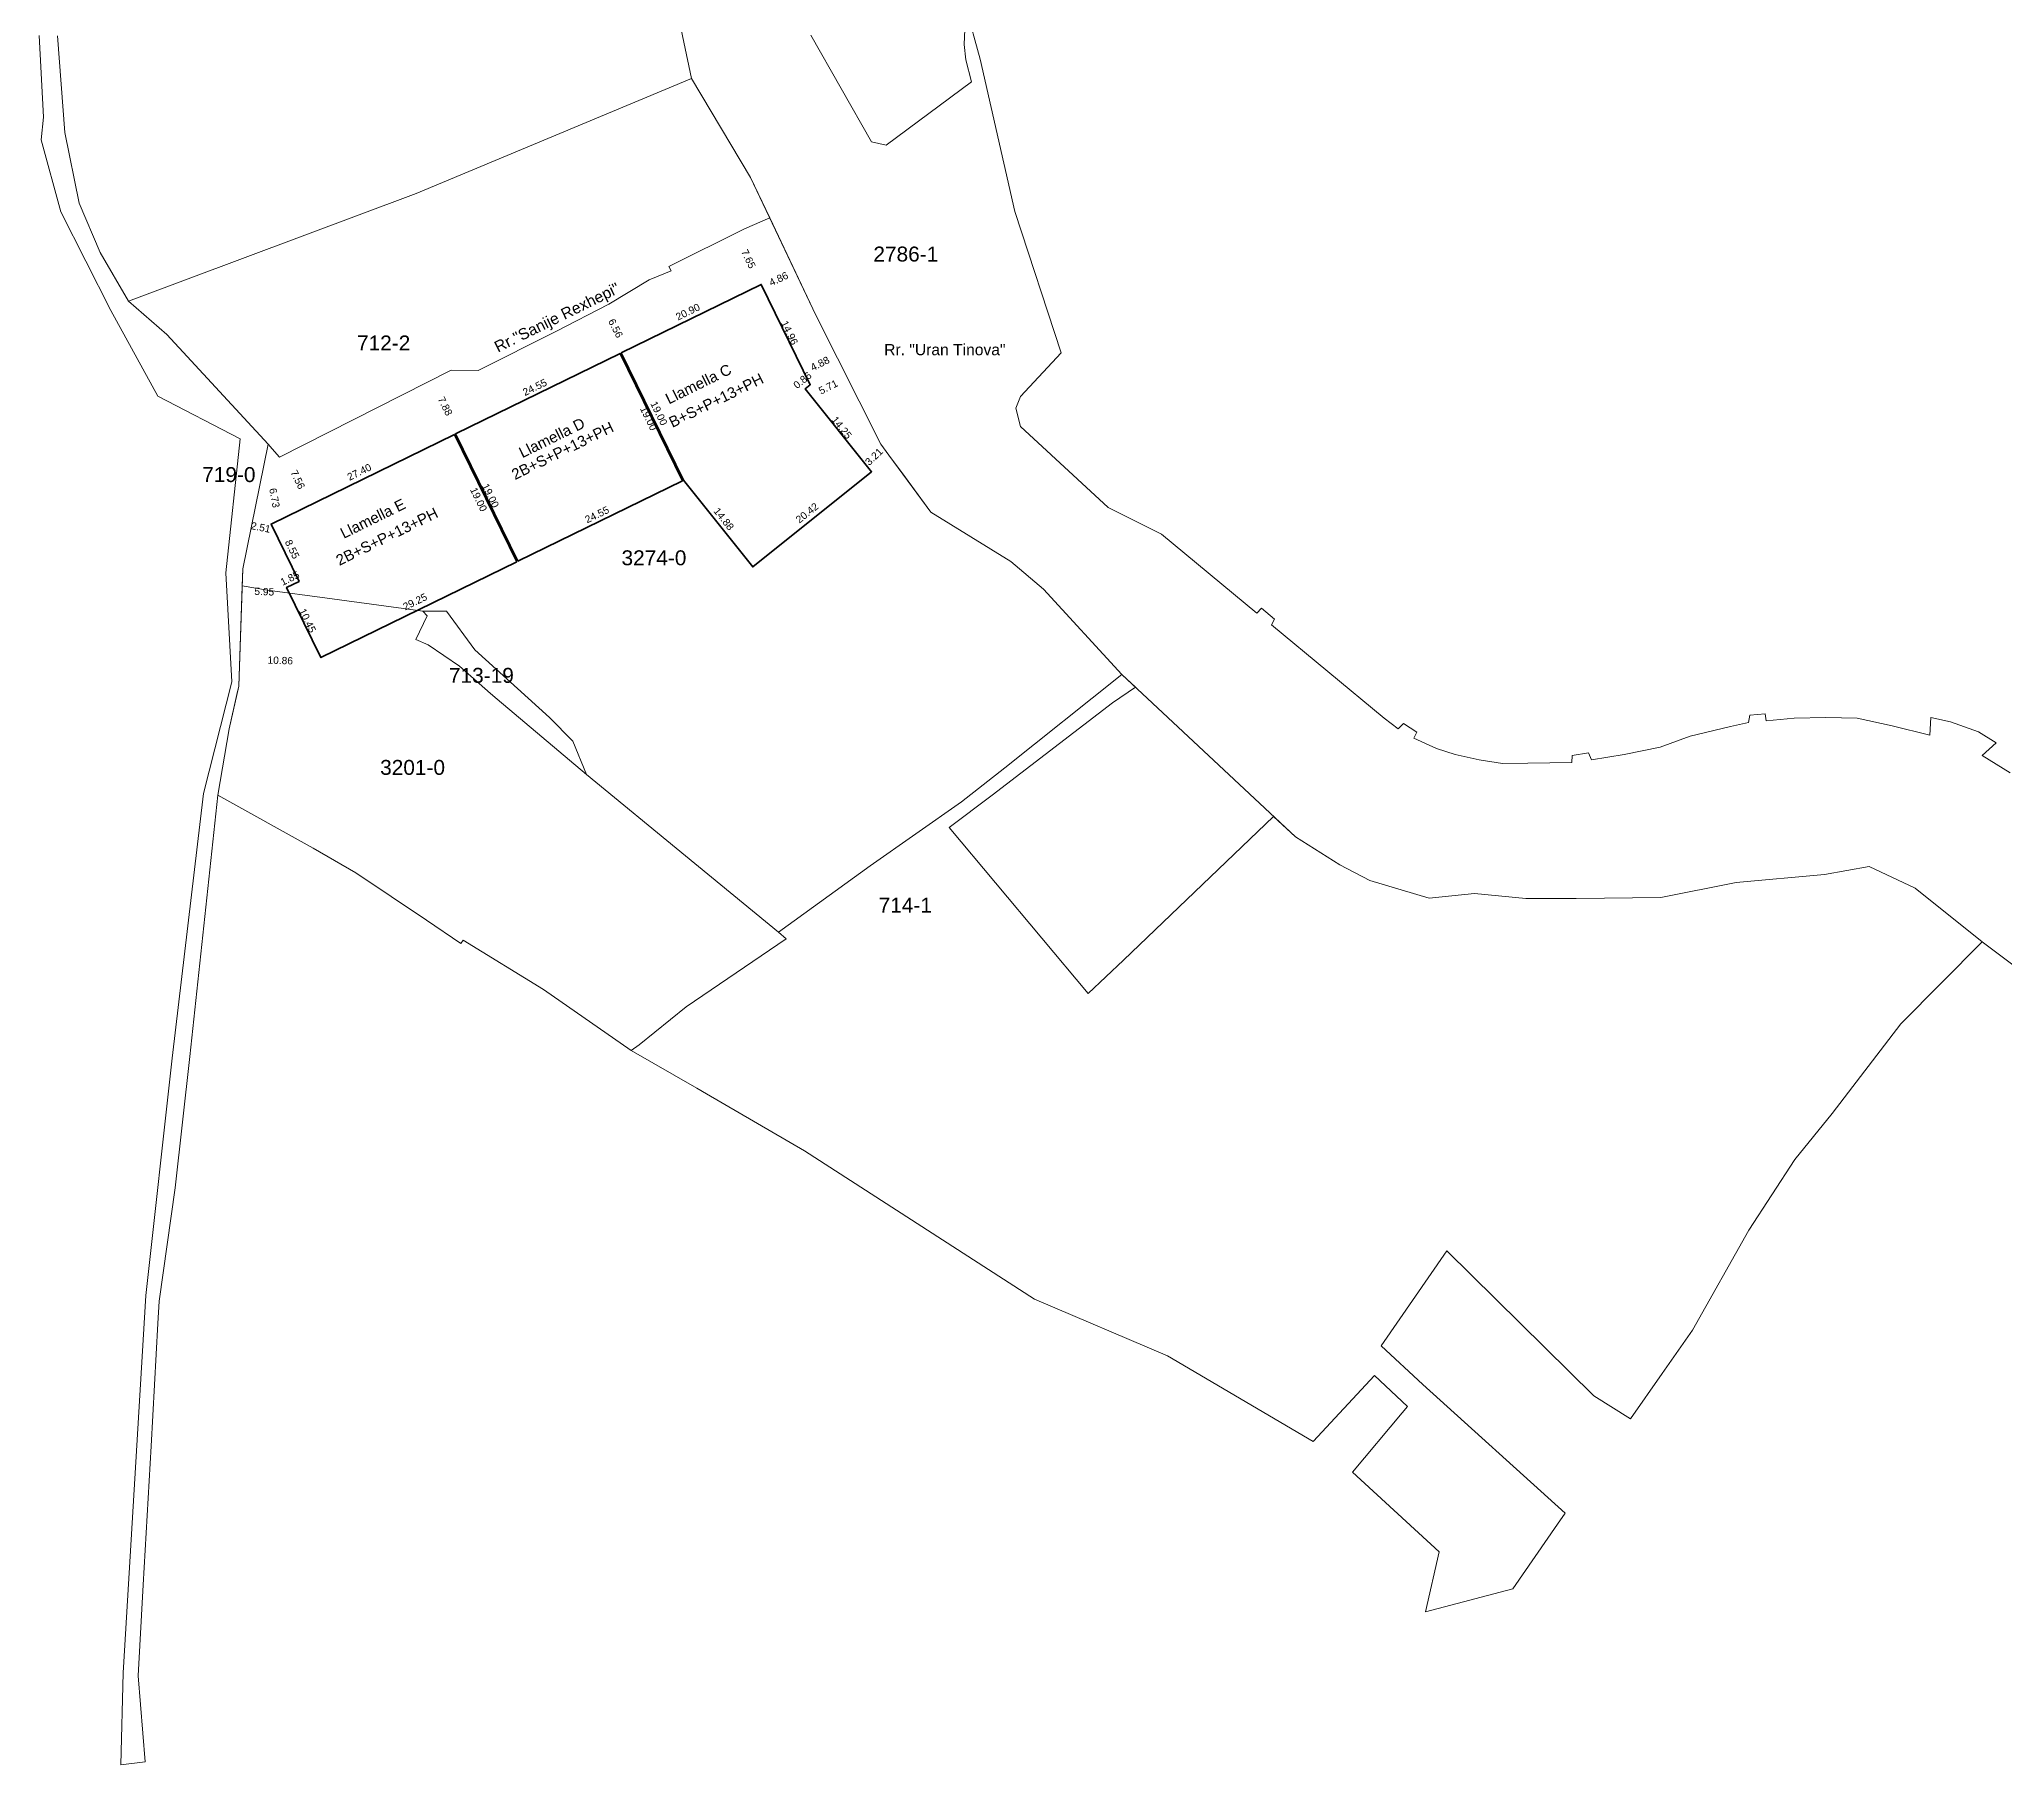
# Model space of a CAD drawing. Header units: metres. Extents: x 7511834 to 7512702, y 4691584 to 4692636.
# Drawn here: x 7511838.9 to 7512102.4, y 4692210.8 to 4692442.1 of the extents above; entities that cross this region are included whole.
import ezdxf

# ---------------------------------------------------------------- set-up
doc = ezdxf.new("R2010")
doc.units = ezdxf.units.M
doc.header["$PDMODE"] = 32
doc.header["$PDSIZE"] = 0.5
for name, color, linetype, lineweight in [('A - Perdhesa Polyine_Pen_No__6', 1, 'Continuous', 0), ('Dimensione', 7, 'Continuous', 9), ('Dimensionet', 1, 'Continuous', 0), ('emrat e rrugeve', 7, 'Continuous', 0), ('etazha', 7, 'Continuous', 0), ('nr Parcela Fqinje', 251, 'Continuous', 0), ('Nr Parceles Baze', 7, 'Continuous', 0), ('Parcela Baze', 7, 'Continuous', 0), ('Parcela Fqinje', 251, 'Continuous', 0)]:
    doc.layers.add(name, color=color, linetype=linetype, lineweight=lineweight)
doc.styles.add('GENERATED_STYLE_1', font='arial.ttf')
doc.styles.get("Standard").update_dxf_attribs({"font": 'arial.ttf'})
doc.dimstyles.get("Standard").update_dxf_attribs({"dimtxt": 1, "dimasz": 0.18, "dimexe": 0.18, "dimexo": 0.0625, "dimgap": 0.09, "dimtad": 1, "dimtoh": 1, "dimzin": 0, "dimdsep": 46, "dimtxsty": 'Standard', "dimcen": 0.09, "dimse1": 1, "dimse2": 1, "dimsd1": 1, "dimsd2": 1, "dimadec": 0, "dimazin": 0, "dimtfac": 1, "dimtofl": 0, "dimtmove": 0, "dimatfit": 3, "dimfxl": 1, "dimtolj": 1, "dimtzin": 0, "dimarcsym": 0})

# ---------------------------------------------------------------- blocks, each defined once
blk = doc.blocks.new('*D119')
at = {"layer": 'Defpoints', "color": 0, "transparency": 16777216}
for p in [(7511931.73, 4692415.84), (7511932.25, 4692416.1), (7511935.65, 4692409.25)]:
    blk.add_point(p, dxfattribs=at)
at = {"layer": 'Dimensione', "color": 0, "transparency": 16777216, "insert": (7511933.94, 4692412.67), "char_height": 0.975, "attachment_point": 5, "rotation": 296.3956}
blk.add_mtext('\\A1;7.65', dxfattribs=at)
blk = doc.blocks.new('*D120')
at = {"layer": 'Defpoints', "color": 0, "transparency": 16777216}
for p in [(7511935.65, 4692409.25), (7511940.05, 4692411.33), (7511940.43, 4692410.52)]:
    blk.add_point(p, dxfattribs=at)
at = {"layer": 'Dimensione', "color": 0, "transparency": 16777216, "insert": (7511937.99, 4692409.99), "char_height": 0.975, "attachment_point": 5, "rotation": 25.3586}
blk.add_mtext('\\A1;4.86', dxfattribs=at)
blk = doc.blocks.new('*D121')
at = {"layer": 'Defpoints', "color": 0, "transparency": 16777216}
for p in [(7511945.96, 4692399.22), (7511946.58, 4692398), (7511942.22, 4692395.81)]:
    blk.add_point(p, dxfattribs=at)
at = {"layer": 'Dimensione', "color": 0, "transparency": 16777216, "insert": (7511943.53, 4692398.63), "char_height": 0.975, "attachment_point": 5, "rotation": 26.736}
blk.add_mtext('\\A1;4.88', dxfattribs=at)
blk = doc.blocks.new('*D122')
at = {"layer": 'Defpoints', "color": 0, "transparency": 16777216}
for p in [(7511946.66, 4692397.84), (7511947.45, 4692396.28), (7511941.55, 4692395.27)]:
    blk.add_point(p, dxfattribs=at)
at = {"layer": 'Dimensione', "color": 0, "transparency": 16777216, "insert": (7511944.64, 4692395.5), "char_height": 0.975, "attachment_point": 5, "rotation": 26.736}
blk.add_mtext('\\A1;5.71', dxfattribs=at)
blk = doc.blocks.new('*D123')
at = {"layer": 'Defpoints', "color": 0, "transparency": 16777216}
for p in [(7511952.32, 4692386.85), (7511952.79, 4692386.36), (7511950.46, 4692384.15)]:
    blk.add_point(p, dxfattribs=at)
at = {"layer": 'Dimensione', "color": 0, "transparency": 16777216, "insert": (7511950.77, 4692386.16), "char_height": 0.975, "attachment_point": 5, "rotation": 43.5235}
blk.add_mtext('\\A1;3.21', dxfattribs=at)
blk = doc.blocks.new('*D124')
at = {"layer": 'Defpoints', "color": 0, "transparency": 16777216}
for p in [(7511913.89, 4692405.9), (7511914.13, 4692406.03), (7511916.88, 4692400.07)]:
    blk.add_point(p, dxfattribs=at)
at = {"layer": 'Dimensione', "color": 0, "transparency": 16777216, "insert": (7511916.13, 4692403.37), "char_height": 0.975, "attachment_point": 5, "rotation": 297.1323}
blk.add_mtext('\\A1;6.56', dxfattribs=at)
blk = doc.blocks.new('*D125')
at = {"layer": 'Defpoints', "color": 0, "transparency": 16777216}
for p in [(7511891, 4692396.18), (7511891.13, 4692396.25), (7511894.69, 4692389.22)]:
    blk.add_point(p, dxfattribs=at)
at = {"layer": 'Dimensione', "color": 0, "transparency": 16777216, "insert": (7511893.28, 4692392.93), "char_height": 0.975, "attachment_point": 5, "rotation": 296.8353}
blk.add_mtext('\\A1;7.88', dxfattribs=at)
blk = doc.blocks.new('*D126')
at = {"layer": 'Defpoints', "color": 0, "transparency": 16777216}
for p in [(7511868.71, 4692383.75), (7511869.23, 4692383.84), (7511869.93, 4692377.13)]:
    blk.add_point(p, dxfattribs=at)
at = {"layer": 'Dimensione', "color": 0, "transparency": 16777216, "insert": (7511870.4, 4692380.64), "char_height": 0.975, "attachment_point": 5, "rotation": 280.4803}
blk.add_mtext('\\A1;6.73', dxfattribs=at)
blk = doc.blocks.new('*D127')
at = {"layer": 'Defpoints', "color": 0, "transparency": 16777216}
for p in [(7511871.08, 4692386.11), (7511874.4, 4692379.31), (7511874.67, 4692379.44)]:
    blk.add_point(p, dxfattribs=at)
at = {"layer": 'Dimensione', "color": 0, "transparency": 16777216, "insert": (7511873.52, 4692383.09), "char_height": 0.975, "attachment_point": 5, "rotation": 296.0459}
blk.add_mtext('\\A1;7.56', dxfattribs=at)
blk = doc.blocks.new('*D128')
at = {"layer": 'Defpoints', "color": 0, "transparency": 16777216}
for p in [(7511867.47, 4692377.62), (7511867.22, 4692376.38), (7511869.93, 4692377.13)]:
    blk.add_point(p, dxfattribs=at)
at = {"layer": 'Dimensione', "color": 0, "transparency": 16777216, "insert": (7511868.56, 4692376.68), "char_height": 0.975, "attachment_point": 5, "rotation": 348.5805}
blk.add_mtext('\\A1;2.51', dxfattribs=at)
blk = doc.blocks.new('*D129')
at = {"layer": 'Defpoints', "color": 0, "transparency": 16777216}
for p in [(7511866.03, 4692367.62), (7511866.08, 4692368.87), (7511872.03, 4692368.63)]:
    blk.add_point(p, dxfattribs=at)
at = {"layer": 'Dimensione', "color": 0, "transparency": 16777216, "insert": (7511869.03, 4692368.07), "char_height": 0.975, "attachment_point": 5, "rotation": 357.6906}
blk.add_mtext('\\A1;5.95', dxfattribs=at)
blk = doc.blocks.new('*D130')
at = {"layer": 'Defpoints', "color": 0, "transparency": 16777216}
for p in [(7511865.76, 4692359.62), (7511876.62, 4692359.24), (7511865.72, 4692358.48)]:
    blk.add_point(p, dxfattribs=at)
at = {"layer": 'Dimensione', "color": 0, "transparency": 16777216, "insert": (7511871.17, 4692358.85), "char_height": 0.975, "attachment_point": 5, "rotation": 357.9987}
blk.add_mtext('\\A1;10.86', dxfattribs=at)
blk = doc.blocks.new('*D131')
at = {"layer": 'Defpoints', "color": 0, "transparency": 16777216}
for p in [(7511894.33, 4692389.61), (7511894.55, 4692389.16), (7511869.93, 4692377.13)]:
    blk.add_point(p, dxfattribs=at)
at = {"layer": 'Dimensionet', "color": 0, "transparency": 16777216, "insert": (7511881.77, 4692384.1), "char_height": 0.975, "attachment_point": 5, "rotation": 26.0459}
blk.add_mtext('\\A1;27.40', dxfattribs=at)
blk = doc.blocks.new('*D132')
at = {"layer": 'Defpoints', "color": 0, "transparency": 16777216}
for p in [(7511869.93, 4692377.13), (7511874.14, 4692369.66), (7511873.69, 4692369.44)]:
    blk.add_point(p, dxfattribs=at)
at = {"layer": 'Dimensionet', "color": 0, "transparency": 16777216, "insert": (7511872.77, 4692373.75), "char_height": 0.975, "attachment_point": 5, "rotation": 296.0459}
blk.add_mtext('\\A1;8.55', dxfattribs=at)
blk = doc.blocks.new('*D133')
at = {"layer": 'Defpoints', "color": 0, "transparency": 16777216}
for p in [(7511873.54, 4692369.75), (7511872.03, 4692368.63), (7511873.69, 4692369.44)]:
    blk.add_point(p, dxfattribs=at)
at = {"layer": 'Dimensionet', "color": 0, "transparency": 16777216, "insert": (7511872.46, 4692369.85), "char_height": 0.975, "attachment_point": 5, "rotation": 26.0459}
blk.add_mtext('\\A1;1.85', dxfattribs=at)
blk = doc.blocks.new('*D134')
at = {"layer": 'Defpoints', "color": 0, "transparency": 16777216}
for p in [(7511872.03, 4692368.63), (7511876.62, 4692359.24), (7511876.62, 4692359.24)]:
    blk.add_point(p, dxfattribs=at)
at = {"layer": 'Dimensionet', "color": 0, "transparency": 16777216, "insert": (7511874.83, 4692364.19), "char_height": 0.975, "attachment_point": 5, "rotation": 296.0456}
blk.add_mtext('\\A1;10.45', dxfattribs=at)
blk = doc.blocks.new('*D135')
at = {"layer": 'Defpoints', "color": 0, "transparency": 16777216}
for p in [(7511902.63, 4692372.63), (7511902.89, 4692372.09), (7511876.62, 4692359.24)]:
    blk.add_point(p, dxfattribs=at)
at = {"layer": 'Dimensionet', "color": 0, "transparency": 16777216, "insert": (7511889.24, 4692366.72), "char_height": 0.975, "attachment_point": 5, "rotation": 26.0459}
blk.add_mtext('\\A1;29.25', dxfattribs=at)
blk = doc.blocks.new('*D136')
at = {"layer": 'Defpoints', "color": 0, "transparency": 16777216}
for p in [(7511924.92, 4692383.27), (7511925.09, 4692382.93), (7511903.03, 4692372.15)]:
    blk.add_point(p, dxfattribs=at)
at = {"layer": 'Dimensionet', "color": 0, "transparency": 16777216, "insert": (7511913.64, 4692378.39), "char_height": 0.975, "attachment_point": 5, "rotation": 26.0459}
blk.add_mtext('\\A1;24.55', dxfattribs=at)
blk = doc.blocks.new('*D137')
at = {"layer": 'Defpoints', "color": 0, "transparency": 16777216}
for p in [(7511894.69, 4692389.22), (7511903.03, 4692372.15), (7511903.03, 4692372.15)]:
    blk.add_point(p, dxfattribs=at)
at = {"layer": 'Dimensionet', "color": 0, "transparency": 16777216, "insert": (7511899.36, 4692380.94), "char_height": 0.975, "attachment_point": 5, "rotation": 296.0459}
blk.add_mtext('\\A1;19.00', dxfattribs=at)
blk = doc.blocks.new('*D138')
at = {"layer": 'Defpoints', "color": 0, "transparency": 16777216}
for p in [(7511893.2, 4692388.5), (7511894.55, 4692389.16), (7511902.89, 4692372.09)]:
    blk.add_point(p, dxfattribs=at)
at = {"layer": 'Dimensionet', "color": 0, "transparency": 16777216, "insert": (7511897.77, 4692380.43), "char_height": 0.975, "attachment_point": 5, "rotation": 296.0459}
blk.add_mtext('\\A1;19.00', dxfattribs=at)
blk = doc.blocks.new('*D139')
at = {"layer": 'Defpoints', "color": 0, "transparency": 16777216}
for p in [(7511916.74, 4692400), (7511925.09, 4692382.93), (7511924.22, 4692382.51)]:
    blk.add_point(p, dxfattribs=at)
at = {"layer": 'Dimensionet', "color": 0, "transparency": 16777216, "insert": (7511920.55, 4692391.29), "char_height": 0.975, "attachment_point": 5, "rotation": 296.0459}
blk.add_mtext('\\A1;19.00', dxfattribs=at)
blk = doc.blocks.new('*D140')
at = {"layer": 'Defpoints', "color": 0, "transparency": 16777216}
for p in [(7511916.88, 4692400.07), (7511917.26, 4692400.26), (7511925.22, 4692383)]:
    blk.add_point(p, dxfattribs=at)
at = {"layer": 'Dimensionet', "color": 0, "transparency": 16777216, "insert": (7511921.94, 4692391.97), "char_height": 0.975, "attachment_point": 5, "rotation": 296.0459}
blk.add_mtext('\\A1;19.00', dxfattribs=at)
blk = doc.blocks.new('*D141')
at = {"layer": 'Defpoints', "color": 0, "transparency": 16777216}
for p in [(7511916.58, 4692400.34), (7511916.74, 4692400), (7511894.69, 4692389.22)]:
    blk.add_point(p, dxfattribs=at)
at = {"layer": 'Dimensionet', "color": 0, "transparency": 16777216, "insert": (7511905.3, 4692395.46), "char_height": 0.975, "attachment_point": 5, "rotation": 26.0459}
blk.add_mtext('\\A1;24.55', dxfattribs=at)
blk = doc.blocks.new('*D142')
at = {"layer": 'Defpoints', "color": 0, "transparency": 16777216}
for p in [(7511935.45, 4692409.66), (7511935.65, 4692409.25), (7511916.88, 4692400.07)]:
    blk.add_point(p, dxfattribs=at)
at = {"layer": 'Dimensionet', "color": 0, "transparency": 16777216, "insert": (7511925.82, 4692405.57), "char_height": 0.975, "attachment_point": 5, "rotation": 26.0459}
blk.add_mtext('\\A1;20.90', dxfattribs=at)
blk = doc.blocks.new('*D143')
at = {"layer": 'Defpoints', "color": 0, "transparency": 16777216}
for p in [(7511935.65, 4692409.25), (7511942.22, 4692395.81), (7511942.22, 4692395.81)]:
    blk.add_point(p, dxfattribs=at)
at = {"layer": 'Dimensionet', "color": 0, "transparency": 16777216, "insert": (7511939.45, 4692402.77), "char_height": 0.975, "attachment_point": 5, "rotation": 296.0459}
blk.add_mtext('\\A1;14.96', dxfattribs=at)
blk = doc.blocks.new('*D144')
at = {"layer": 'Defpoints', "color": 0, "transparency": 16777216}
for p in [(7511941.21, 4692395.7), (7511941.55, 4692395.27), (7511942.22, 4692395.81)]:
    blk.add_point(p, dxfattribs=at)
at = {"layer": 'Dimensionet', "color": 0, "transparency": 16777216, "insert": (7511941.19, 4692396.41), "char_height": 0.975, "attachment_point": 5, "rotation": 38.6929}
blk.add_mtext('\\A1;0.86', dxfattribs=at)
blk = doc.blocks.new('*D145')
at = {"layer": 'Defpoints', "color": 0, "transparency": 16777216}
for p in [(7511941.55, 4692395.27), (7511950.46, 4692384.15), (7511950.46, 4692384.15)]:
    blk.add_point(p, dxfattribs=at)
at = {"layer": 'Dimensionet', "color": 0, "transparency": 16777216, "insert": (7511946.45, 4692390.06), "char_height": 0.975, "attachment_point": 5, "rotation": 308.6929}
blk.add_mtext('\\A1;14.25', dxfattribs=at)
blk = doc.blocks.new('*D146')
at = {"layer": 'Defpoints', "color": 0, "transparency": 16777216}
for p in [(7511950.46, 4692384.15), (7511934.19, 4692371.79), (7511934.52, 4692371.38)]:
    blk.add_point(p, dxfattribs=at)
at = {"layer": 'Dimensionet', "color": 0, "transparency": 16777216, "insert": (7511941.81, 4692378.62), "char_height": 0.975, "attachment_point": 5, "rotation": 38.6929}
blk.add_mtext('\\A1;20.42', dxfattribs=at)
blk = doc.blocks.new('*D147')
at = {"layer": 'Defpoints', "color": 0, "transparency": 16777216}
for p in [(7511925.22, 4692383), (7511925.55, 4692383.26), (7511934.52, 4692371.38)]:
    blk.add_point(p, dxfattribs=at)
at = {"layer": 'Dimensionet', "color": 0, "transparency": 16777216, "insert": (7511930.64, 4692377.81), "char_height": 0.975, "attachment_point": 5, "rotation": 308.6929}
blk.add_mtext('\\A1;14.88', dxfattribs=at)

msp = doc.modelspace()

# ---------------------------------------------------------------- linework, layer by layer
at = {"layer": 'A - Perdhesa Polyine_Pen_No__6', "linetype": 'Continuous', "lineweight": 35}
for points in [[(7511916.877, 4692400.068), (7511925.22, 4692382.997), (7511934.523, 4692371.382), (7511950.462, 4692384.149), (7511941.554, 4692395.271), (7511942.222, 4692395.807), (7511935.654, 4692409.245)], [(7511903.029, 4692372.151), (7511925.085, 4692382.931), (7511916.742, 4692400.002), (7511894.685, 4692389.223)], [(7511902.895, 4692372.086), (7511876.615, 4692359.242), (7511872.027, 4692368.631), (7511873.689, 4692369.444), (7511869.934, 4692377.126), (7511894.552, 4692389.157)]]:
    msp.add_lwpolyline(points, close=True, dxfattribs=at)
at = {"layer": 'Parcela Baze', "flags": 128}
msp.add_lwpolyline([(7511984.021, 4692356.967), (7511968.34, 4692344.458), (7511962.497, 4692339.88), (7511950.248, 4692331.332), (7511937.962, 4692322.418), (7511925.491, 4692332.643), (7511912.211, 4692343.575), (7511910.408, 4692348.042), (7511907.287, 4692351.18), (7511897.246, 4692360.267), (7511893.466, 4692365.435), (7511890.286, 4692365.442), (7511887.703, 4692365.8), (7511877.458, 4692367.218), (7511869.461, 4692368.275), (7511866.082, 4692368.871), (7511866.161, 4692371.131), (7511869.532, 4692387.82), (7511869.842, 4692387.49), (7511870.032, 4692387.28), (7511870.102, 4692387.2), (7511871.08, 4692386.106), (7511894.088, 4692397.746), (7511897.7, 4692397.706), (7511908.118, 4692402.948), (7511915.233, 4692406.594), (7511920.633, 4692409.869), (7511923.58, 4692411.059), (7511923.278, 4692411.647), (7511933.435, 4692416.688), (7511936.798, 4692418.187), (7511942.993, 4692405.116), (7511951.692, 4692387.847), (7511952.79, 4692386.36), (7511954.994, 4692383.377), (7511958.422, 4692378.737), (7511969.121, 4692372.097), (7511973.491, 4692368.387), (7511984.021, 4692356.967)], dxfattribs=at)
at = {"layer": 'Parcela Fqinje', "flags": 128}
for points in [[(7512121.209, 4692304.743), (7512099.37, 4692321.114), (7512090.4, 4692328.334), (7512084.23, 4692331.224), (7512078.21, 4692330.164), (7512066.38, 4692329.075), (7512056.28, 4692327.065), (7512044.93, 4692326.926), (7512038.19, 4692326.936), (7512031.28, 4692327.606), (7512025.23, 4692326.976), (7512017.28, 4692329.357), (7512013.22, 4692331.467), (7512007.31, 4692335.187), (7511984.021, 4692356.967), (7511973.491, 4692368.387), (7511969.121, 4692372.097), (7511958.422, 4692378.737), (7511952.79, 4692386.36), (7511951.692, 4692387.847), (7511942.993, 4692405.116), (7511934.243, 4692423.576), (7511926.304, 4692436.845), (7511923.594, 4692449.795)], [(7511942.294, 4692442.655), (7511950.453, 4692428.365), (7511952.433, 4692427.925), (7511963.864, 4692436.394), (7511963.094, 4692439.334), (7511962.864, 4692441.404), (7511963.089, 4692446.399), (7511965.014, 4692439.454), (7511969.643, 4692419.044), (7511975.882, 4692400.075), (7511970.432, 4692394.226), (7511969.802, 4692392.676), (7511970.412, 4692390.216), (7511982.192, 4692379.356), (7511989.322, 4692375.776), (7512002.111, 4692365.206), (7512002.731, 4692365.836), (7512004.481, 4692364.366), (7512004.091, 4692363.636), (7512019.171, 4692351.116), (7512021.061, 4692349.675), (7512021.771, 4692350.405), (7512023.541, 4692349.225), (7512023.161, 4692348.425), (7512026.181, 4692347.055), (7512028.691, 4692346.225), (7512031.9, 4692345.545), (7512035.04, 4692345.025), (7512038.46, 4692345.075), (7512044.361, 4692345.165), (7512044.411, 4692346.095), (7512046.601, 4692346.455), (7512046.961, 4692345.545), (7512051.371, 4692346.224), (7512056.211, 4692347.214), (7512060.221, 4692348.684), (7512065.611, 4692349.974), (7512068.051, 4692350.543), (7512068.191, 4692351.533), (7512070.261, 4692351.673), (7512070.391, 4692350.753), (7512074.171, 4692351.093), (7512078.411, 4692351.193), (7512082.601, 4692351.123), (7512087.281, 4692350.063), (7512092.331, 4692348.833), (7512092.471, 4692351.202), (7512095.101, 4692350.642), (7512098.861, 4692349.262), (7512101.241, 4692347.792), (7512099.341, 4692346.112), (7512103.131, 4692343.802)], [(7511841.314, 4692442.589), (7511842.303, 4692429.599), (7511844.196, 4692420.144), (7511847.043, 4692413.54), (7511850.842, 4692406.99), (7511855.942, 4692402.56), (7511869.532, 4692387.82), (7511866.161, 4692371.131), (7511865.611, 4692355.392), (7511864.33, 4692349.682), (7511862.81, 4692340.782), (7511859.049, 4692305.784), (7511857.078, 4692288.165), (7511854.938, 4692272.976), (7511854.77, 4692269.967), (7511853.85, 4692253.526), (7511852.809, 4692234.939), (7511852.126, 4692222.728), (7511853.075, 4692211.219), (7511849.775, 4692210.839), (7511850.086, 4692223.128), (7511853.168, 4692273.706), (7511856.659, 4692305.544), (7511860.87, 4692341.013), (7511864.671, 4692355.972), (7511863.891, 4692370.581), (7511865.802, 4692388.54), (7511854.772, 4692394.29), (7511848.432, 4692405.77), (7511841.753, 4692418.98), (7511839.113, 4692428.619), (7511839.413, 4692431.669), (7511838.864, 4692442.629)], [(7511936.798, 4692418.187), (7511933.435, 4692416.688), (7511923.278, 4692411.647), (7511923.58, 4692411.059), (7511920.633, 4692409.869), (7511915.233, 4692406.594), (7511908.118, 4692402.948), (7511897.7, 4692397.706), (7511894.088, 4692397.746), (7511871.08, 4692386.106), (7511870.102, 4692387.2), (7511870.032, 4692387.28), (7511869.842, 4692387.49), (7511869.532, 4692387.82), (7511855.942, 4692402.56), (7511850.842, 4692406.99), (7511889.413, 4692421.428), (7511926.304, 4692436.845), (7511934.243, 4692423.576), (7511936.798, 4692418.187)], [(7511925.491, 4692332.643), (7511937.962, 4692322.418), (7511939.02, 4692321.55), (7511925.6, 4692312.428), (7511919.271, 4692307.313), (7511918.211, 4692306.549), (7511906.479, 4692314.723), (7511895.714, 4692321.363), (7511895.375, 4692320.907), (7511890.79, 4692324.02), (7511881.313, 4692330.399), (7511875.603, 4692333.703), (7511862.81, 4692340.782), (7511864.33, 4692349.682), (7511865.363, 4692354.287), (7511865.611, 4692355.392), (7511866.082, 4692368.871), (7511869.461, 4692368.275), (7511877.458, 4692367.218), (7511887.703, 4692365.8), (7511890.286, 4692365.442), (7511890.881, 4692364.849), (7511889.344, 4692361.676), (7511891, 4692360.963), (7511895.198, 4692358.097), (7511899.376, 4692354.42), (7511900.258, 4692353.644), (7511912.211, 4692343.575), (7511925.491, 4692332.643)], [(7512090.4, 4692328.334), (7512099.37, 4692321.114), (7512088.469, 4692310.154), (7512079.229, 4692298.125), (7512074.259, 4692291.936), (7512068.058, 4692282.497), (7512060.538, 4692269.087), (7512056.438, 4692263.268), (7512052.22, 4692257.2), (7512047.3, 4692260.3), (7512027.58, 4692279.73), (7512018.78, 4692266.98), (7512024.36, 4692261.8), (7512043.43, 4692244.53), (7512042.427, 4692243.089), (7512036.416, 4692234.41), (7512024.736, 4692231.331), (7512026.537, 4692239.37), (7512014.952, 4692250.065), (7512021.597, 4692257.99), (7512022.307, 4692258.85), (7512017.867, 4692262.99), (7512009.674, 4692254.166), (7511990.138, 4692265.631), (7511972.308, 4692273.251), (7511941.458, 4692293.101), (7511928.331, 4692300.748), (7511927.019, 4692301.512), (7511918.211, 4692306.549), (7511919.271, 4692307.313), (7511925.6, 4692312.428), (7511939.02, 4692321.55), (7511937.962, 4692322.418), (7511950.248, 4692331.332), (7511962.497, 4692339.88), (7511968.34, 4692344.458), (7511984.021, 4692356.967), (7511985.853, 4692355.253), (7511982.769, 4692353.148), (7511966.627, 4692340.808), (7511960.838, 4692336.459), (7511979.511, 4692314.209), (7511984.225, 4692318.67), (7512004.361, 4692337.945), (7512007.31, 4692335.187), (7512013.22, 4692331.467), (7512017.28, 4692329.357), (7512025.23, 4692326.976), (7512031.28, 4692327.606), (7512038.19, 4692326.936), (7512044.93, 4692326.926), (7512056.28, 4692327.065), (7512066.38, 4692329.075), (7512078.21, 4692330.164), (7512084.23, 4692331.224), (7512090.4, 4692328.334)]]:
    msp.add_lwpolyline(points, dxfattribs=at)

# ---------------------------------------------------------------- texts
at = {"layer": 'emrat e rrugeve', "color": 0, "style": 'GENERATED_STYLE_1'}
msp.add_text('Rr."Sanije Rexhepi"', height=1.5, rotation=26.20856, dxfattribs=at).set_placement((7511900.349, 4692400.103))
msp.add_text('Rr. "Uran Tinova"', height=1.5, dxfattribs=at).set_placement((7511952.141, 4692399.763))
at = {"layer": 'etazha', "color": 0, "style": 'GENERATED_STYLE_1'}
for s, height, p in [('Llamella C', 1.446, (7511923.274, 4692393.153)), ('B+S+P+13+PH', 1.44603, (7511923.739, 4692390.015)), ('2B+S+P+13+PH', 1.44603, (7511902.635, 4692383.017)), ('Llamella D', 1.446, (7511903.624, 4692385.948)), ('Llamella E', 1.446, (7511879.671, 4692375.14)), ('2B+S+P+13+PH', 1.44603, (7511879.091, 4692371.51))]:
    msp.add_text(s, height=height, rotation=26.20856, dxfattribs=at).set_placement(p)
at = {"layer": 'nr Parcela Fqinje'}
for s, p in [('2786-1', (7511950.696, 4692412.323)), ('712-2', (7511881.46, 4692400.405)), ('719-0', (7511860.707, 4692382.76)), ('713-19', (7511893.792, 4692355.852)), ('3201-0', (7511884.564, 4692343.514)), ('714-1', (7511951.406, 4692325.054))]:
    msp.add_text(s, height=2, dxfattribs=at).set_placement(p)
at = {"layer": 'Nr Parceles Baze'}
msp.add_text('3274-0', height=2, dxfattribs=at).set_placement((7511916.926, 4692371.608))

# ---------------------------------------------------------------- dimensions: what is measured, and where the dimension line sits
at = {"layer": 'Dimensione'}
for p1, p2, distance, picture, middle in [((7511935.654, 4692409.245), (7511932.252, 4692416.101), 0.577, '*D119', (7511933.943, 4692412.668)), ((7511935.654, 4692409.245), (7511940.049, 4692411.328), -0.89, '*D120', (7511937.991, 4692409.993)), ((7511916.877, 4692400.068), (7511913.886, 4692405.904), -0.276, '*D124', (7511916.13, 4692403.369)), ((7511942.222, 4692395.807), (7511946.577, 4692398), 1.368, '*D121', (7511943.53, 4692398.63)), ((7511894.685, 4692389.223), (7511891.13, 4692396.25), 0.143, '*D125', (7511893.284, 4692392.927)), ((7511941.554, 4692395.271), (7511946.657, 4692397.842), -1.752, '*D122', (7511944.639, 4692395.497)), ((7511871.08, 4692386.106), (7511874.4017, 4692379.3094), 0.3011, '*D127', (7511873.5193, 4692383.0881)), ((7511950.462, 4692384.149), (7511952.79, 4692386.36), 0.68, '*D123', (7511950.768, 4692386.158)), ((7511869.934, 4692377.126), (7511868.709, 4692383.747), -0.528, '*D126', (7511870.397, 4692380.636)), ((7511869.934, 4692377.126), (7511867.472, 4692377.623), 1.27, '*D128', (7511868.564, 4692376.684)), ((7511872.027, 4692368.631), (7511866.082, 4692368.871), 1.247, '*D129', (7511869.027, 4692368.07)), ((7511876.615, 4692359.242), (7511865.759, 4692359.622), 1.146, '*D130', (7511871.167, 4692358.852))]:
    dim = msp.add_aligned_dim(p1=p1, p2=p2, distance=distance, dimstyle='Standard', override={"dimscale": 0.75, "dimtxt": 1.3}, dxfattribs=at)
    dim.commit()
    dim.dimension.update_dxf_attribs({"geometry": picture, "text_midpoint": middle})
at = {"layer": 'Dimensionet'}
for p1, p2, distance, picture, middle in [((7511916.877, 4692400.068), (7511935.654, 4692409.245), 0.456, '*D142', (7511925.817, 4692405.575)), ((7511935.654, 4692409.245), (7511942.222, 4692395.807), 0, '*D143', (7511939.446, 4692402.774)), ((7511894.685, 4692389.223), (7511916.742, 4692400.002), 0.375, '*D141', (7511905.301, 4692395.458)), ((7511916.742, 4692400.002), (7511925.085, 4692382.931), -0.967, '*D139', (7511920.553, 4692391.29)), ((7511925.22, 4692382.997), (7511916.877, 4692400.068), -0.428, '*D140', (7511921.941, 4692391.969)), ((7511941.554, 4692395.271), (7511950.462, 4692384.149), 0, '*D145', (7511946.449, 4692390.063)), ((7511869.934, 4692377.126), (7511894.552, 4692389.157), 0.503, '*D131', (7511881.774, 4692384.101)), ((7511894.685, 4692389.223), (7511903.029, 4692372.151), 0, '*D137', (7511899.365, 4692380.935)), ((7511903.029, 4692372.151), (7511925.085, 4692382.931), 0.378, '*D136', (7511913.643, 4692378.389)), ((7511934.523, 4692371.382), (7511925.22, 4692382.997), -0.425, '*D147', (7511930.644, 4692377.809)), ((7511950.462, 4692384.149), (7511934.523, 4692371.382), -0.528, '*D146', (7511941.809, 4692378.619)), ((7511869.934, 4692377.126), (7511873.689, 4692369.444), 0.501, '*D132', (7511872.769, 4692373.753)), ((7511876.615, 4692359.242), (7511902.895, 4692372.086), 0.606, '*D135', (7511889.241, 4692366.717)), ((7511872.027, 4692368.631), (7511876.615, 4692359.242), 0, '*D134', (7511874.829, 4692364.185))]:
    dim = msp.add_aligned_dim(p1=p1, p2=p2, distance=distance, dimstyle='Standard', override={"dimscale": 0.75, "dimtxt": 1.3}, dxfattribs=at)
    dim.commit()
    dim.dimension.update_dxf_attribs({"geometry": picture, "text_midpoint": middle})
for base, p1, p2, angle, picture, middle in [((7511941.209, 4692395.702), (7511942.222, 4692395.807), (7511941.554, 4692395.271), 218.69286, '*D144', (7511941.543, 4692395.97)), ((7511893.203, 4692388.498), (7511902.895, 4692372.086), (7511894.552, 4692389.157), 116.04595, '*D138', (7511897.266, 4692380.183)), ((7511873.539, 4692369.75), (7511872.027, 4692368.631), (7511873.689, 4692369.444), 26.04595, '*D133', (7511872.708, 4692369.344))]:
    dim = msp.add_linear_dim(base=base, p1=p1, p2=p2, angle=angle, dimstyle='Standard', override={"dimscale": 0.75, "dimtxt": 1.3}, dxfattribs=at)
    dim.commit()
    dim.dimension.update_dxf_attribs({"geometry": picture, "text_midpoint": middle, "dimtype": 161})

doc.saveas('drawing.dxf')
